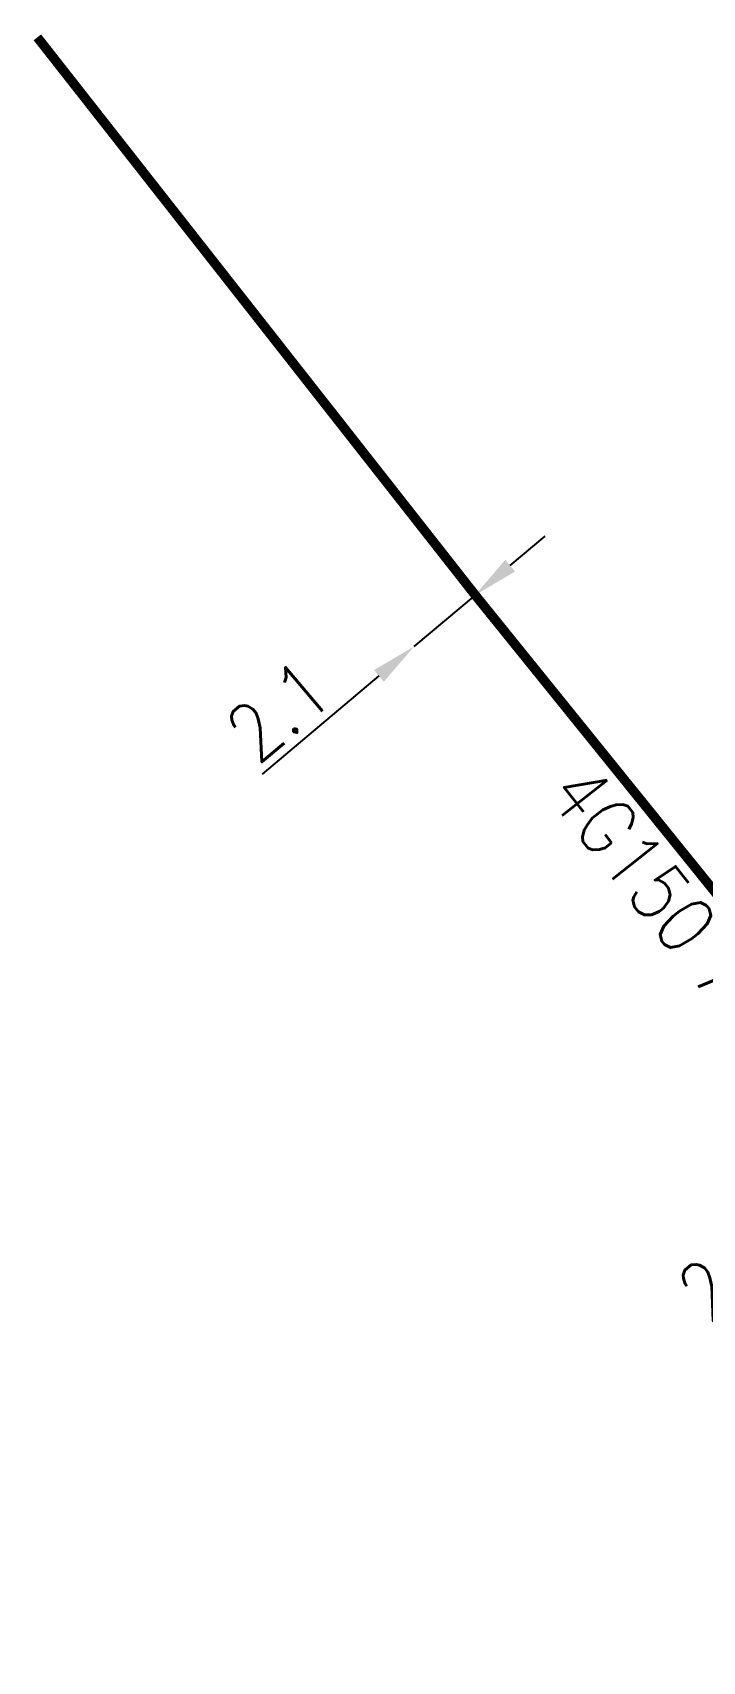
# Model space of a CAD drawing. Header units: millimetres. Extents: x 80000 to 81010, y 144000 to 145002.
# Drawn here: x 80352.18 to 80369.76, y 144957.36 to 145000.12 of the extents above; entities that cross this region are included whole.
import ezdxf
from ezdxf.enums import TextEntityAlignment as Align

# ---------------------------------------------------------------- set-up
doc = ezdxf.new("R2010")
doc.units = ezdxf.units.MM
doc.header["$PDMODE"] = 34
doc.linetypes.add('B_ST_AL', pattern=[2000, 1000, 1000])
doc.layers.get('Defpoints').update_dxf_attribs({"linetype": 'CONTINUOUS'})
doc.layers.add('B_100', color=3, linetype='CONTINUOUS')
doc.styles.get("Standard").update_dxf_attribs({"font": 'romans.shx', "width": 0.85})
doc.dimstyles.get("Standard").update_dxf_attribs({"dimtxt": 1.5, "dimasz": 1.2, "dimexe": 0.625, "dimexo": 0.625, "dimgap": 0.25, "dimtad": 1, "dimdec": 1, "dimzin": 0, "dimdsep": 46, "dimtxsty": 'Standard', "dimcen": -0.5, "dimadec": 0, "dimazin": 0, "dimtfac": 1, "dimtdec": 1, "dimtmove": 0, "dimatfit": 3, "dimfxl": 0, "dimtolj": 1, "dimtzin": 0, "dimarcsym": 0})

# ---------------------------------------------------------------- blocks, each defined once
blk = doc.blocks.new('*D933')
at = {"layer": 'B_100', "color": 0, "linetype": 'Continuous', "lineweight": -2, "transparency": 16777216}
for p, q in [((80364.72, 144986.129), (80365.638, 144986.901)), ((80363.801, 144985.357), (80362.194, 144984.005)), ((80361.276, 144983.233), (80358.209, 144980.654))]:
    blk.add_line(p, q, dxfattribs=at)
at = {"layer": 'B_100', "color": 0, "linetype": 'Continuous', "transparency": 16777216}
for points in [[(80364.591, 144986.282), (80364.848, 144985.976), (80363.801, 144985.357)], [(80361.147, 144983.386), (80361.404, 144983.08), (80362.194, 144984.005)]]:
    blk.add_solid(points, dxfattribs=at)
at = {"layer": 'Defpoints', "color": 0, "linetype": 'Continuous', "transparency": 16777216}
for p in [(80363.801, 144985.357), (80362.194, 144984.005), (80362.194, 144984.005)]:
    blk.add_point(p, dxfattribs=at)
at = {"layer": 'B_100', "color": 0, "linetype": 'Continuous', "transparency": 16777216, "insert": (80358.639, 144982.322), "char_height": 1.5, "attachment_point": 5, "rotation": 40.0602}
blk.add_mtext('\\A1;2.1', dxfattribs=at)
blk = doc.blocks.new('*D934')
at = {"layer": 'B_100', "color": 0, "linetype": 'Continuous', "lineweight": -2, "transparency": 16777216}
for p, q in [((80376.599, 144971.413), (80377.522, 144972.179)), ((80375.675, 144970.646), (80374.06, 144969.305)), ((80373.136, 144968.539), (80370.053, 144965.979))]:
    blk.add_line(p, q, dxfattribs=at)
at = {"layer": 'B_100', "color": 0, "linetype": 'Continuous', "transparency": 16777216}
for points in [[(80376.471, 144971.567), (80376.727, 144971.259), (80375.675, 144970.646)], [(80373.009, 144968.692), (80373.264, 144968.385), (80374.06, 144969.305)]]:
    blk.add_solid(points, dxfattribs=at)
at = {"layer": 'Defpoints', "color": 0, "linetype": 'Continuous', "transparency": 16777216}
for p in [(80375.675, 144970.646), (80374.06, 144969.305), (80374.06, 144969.305)]:
    blk.add_point(p, dxfattribs=at)
at = {"layer": 'B_100', "color": 0, "linetype": 'Continuous', "transparency": 16777216, "insert": (80370.494, 144967.645), "char_height": 1.5, "attachment_point": 5, "rotation": 39.6975}
blk.add_mtext('\\A1;2.1', dxfattribs=at)

msp = doc.modelspace()

# ---------------------------------------------------------------- linework, layer by layer
at = {"layer": 'B_100', "linetype": 'B_ST_AL', "const_width": 0.25, "flags": 128}
msp.add_lwpolyline([(80397.495, 144963.002), (80386.705, 144957.967), (80386.178, 144957.531), (80385.935, 144957.804), (80383.644, 144960.697), (80375.675, 144970.646), (80363.801, 144985.357), (80352.309, 145000)], dxfattribs=at)

# ---------------------------------------------------------------- texts
at = {"layer": 'B_100', "linetype": 'Continuous', "width": 0.85}
msp.add_text('4G150 Al', height=1.5, rotation=308.4091, dxfattribs=at).set_placement((80368.659, 144977.529), align=Align.MIDDLE)

# ---------------------------------------------------------------- dimensions: what is measured, and where the dimension line sits
at = {"layer": 'B_100', "linetype": 'Continuous'}
for base, p1, p2, angle, picture, middle in [((80362.194, 144984.005), (80363.801, 144985.357), (80362.194, 144984.005), 40.0602, '*D933', (80359.283, 144981.557)), ((80374.06, 144969.305), (80375.675, 144970.646), (80374.06, 144969.305), 39.6975, '*D934', (80371.133, 144966.876))]:
    dim = msp.add_linear_dim(base=base, p1=p1, p2=p2, angle=angle, dimstyle='Standard', dxfattribs=at)
    dim.commit()
    dim.dimension.update_dxf_attribs({"geometry": picture, "text_midpoint": middle, "dimtype": 160})

doc.saveas('drawing.dxf')
